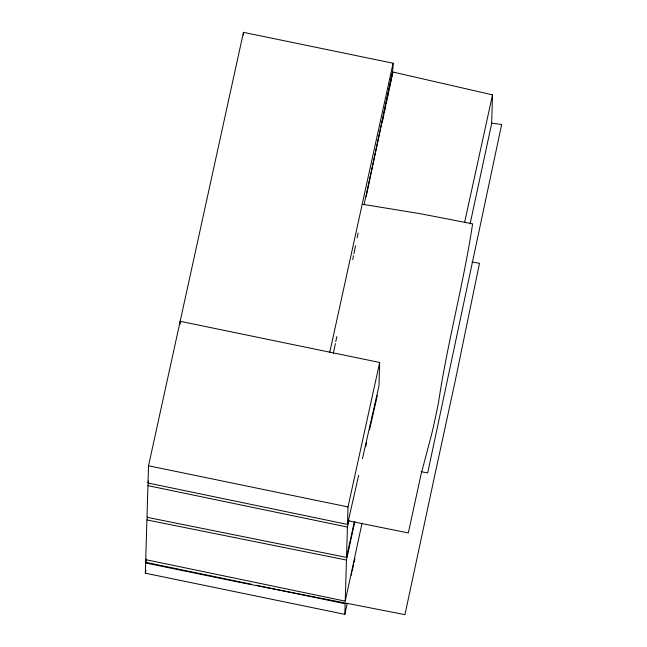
<?xml version="1.0" encoding="UTF-8"?>
<svg xmlns="http://www.w3.org/2000/svg" width="647" height="647" viewBox="0 0 647 647"><rect width="100%" height="100%" fill="white"/><g stroke="black" fill="none" stroke-linecap="round" stroke-linejoin="round"><path stroke-width="0.97" d="M347.204 603.546L344.835 614.351L145.332 573.193L145.656 562.283L146.319 559.34M147.548 516.985L146.909 519.937L145.729 559.647L345.231 601.12L362.045 523.213M148.559 482.702L147.928 485.654L146.99 517.301L346.525 557.407L354.281 521.935M358.664 475.302L347.504 524.418L148.001 483.018L148.519 465.783L243.458 32.35L393.085 63.22L392.907 69.366L366.21 196.599M180.076 324.139L180.165 321.308L379.668 362.466L378.972 385.919L362.457 458.602M243.377 35.092L243.458 32.35M344.835 614.351L345.15 603.756L256.269 585.284M345.231 601.12L346.452 560.043L354.847 521.619M346.525 557.407L347.431 527.054L348.992 520.18M347.504 524.418L348.021 506.941L379.668 362.466M364.107 204.501L392.826 72.003L492.513 94.858L491.663 123.504L470.078 223.975M352.72 259.593L353.521 255.654M353.917 253.681L355.526 245.803M357.128 237.926L358.123 233.009M146.335 559.065L145.535 562.963L238.913 582.171L404.949 614.65L428.775 503.334A387.246 17.922 -78.3 0 1 437.704 461.764L455.537 379.409L479.5 263.289L471.946 262.003M333.31 353.416L335.381 343.549M335.793 341.576L336.828 336.642M382.272 122.307L383.93 114.414M384.342 112.441L385.79 105.542M386.202 103.569L387.035 99.622M387.448 97.648L388.896 90.742M389.308 88.768L392.826 72.003M148.001 483.018L148.43 481.053M351.321 575.159L351.75 573.185M352.178 571.212L353.666 564.313M354.095 562.34L354.944 558.393M145.332 573.193L145.971 570.25M329.792 352.17L393.085 63.22M464.74 221.832L492.513 94.858M365.733 446.511L366.623 442.58M369.526 429.81L377.338 395.43M491.275 123.108L501.668 124.491L427.683 472.973L421.076 471.695M363.104 204.363L420.712 213.777L472.601 223.846C463.656 283.483 447.627 341.778 438.674 401.447A34.202 1.585 -78.3 0 1 431.023 436.612L421.084 474.283L408.33 532.942L347.957 520.738M146.909 519.937L346.452 560.043M148.519 465.783L348.021 506.941M147.928 485.654L347.431 527.054M145.656 562.283L251.327 584.257"/></g></svg>
